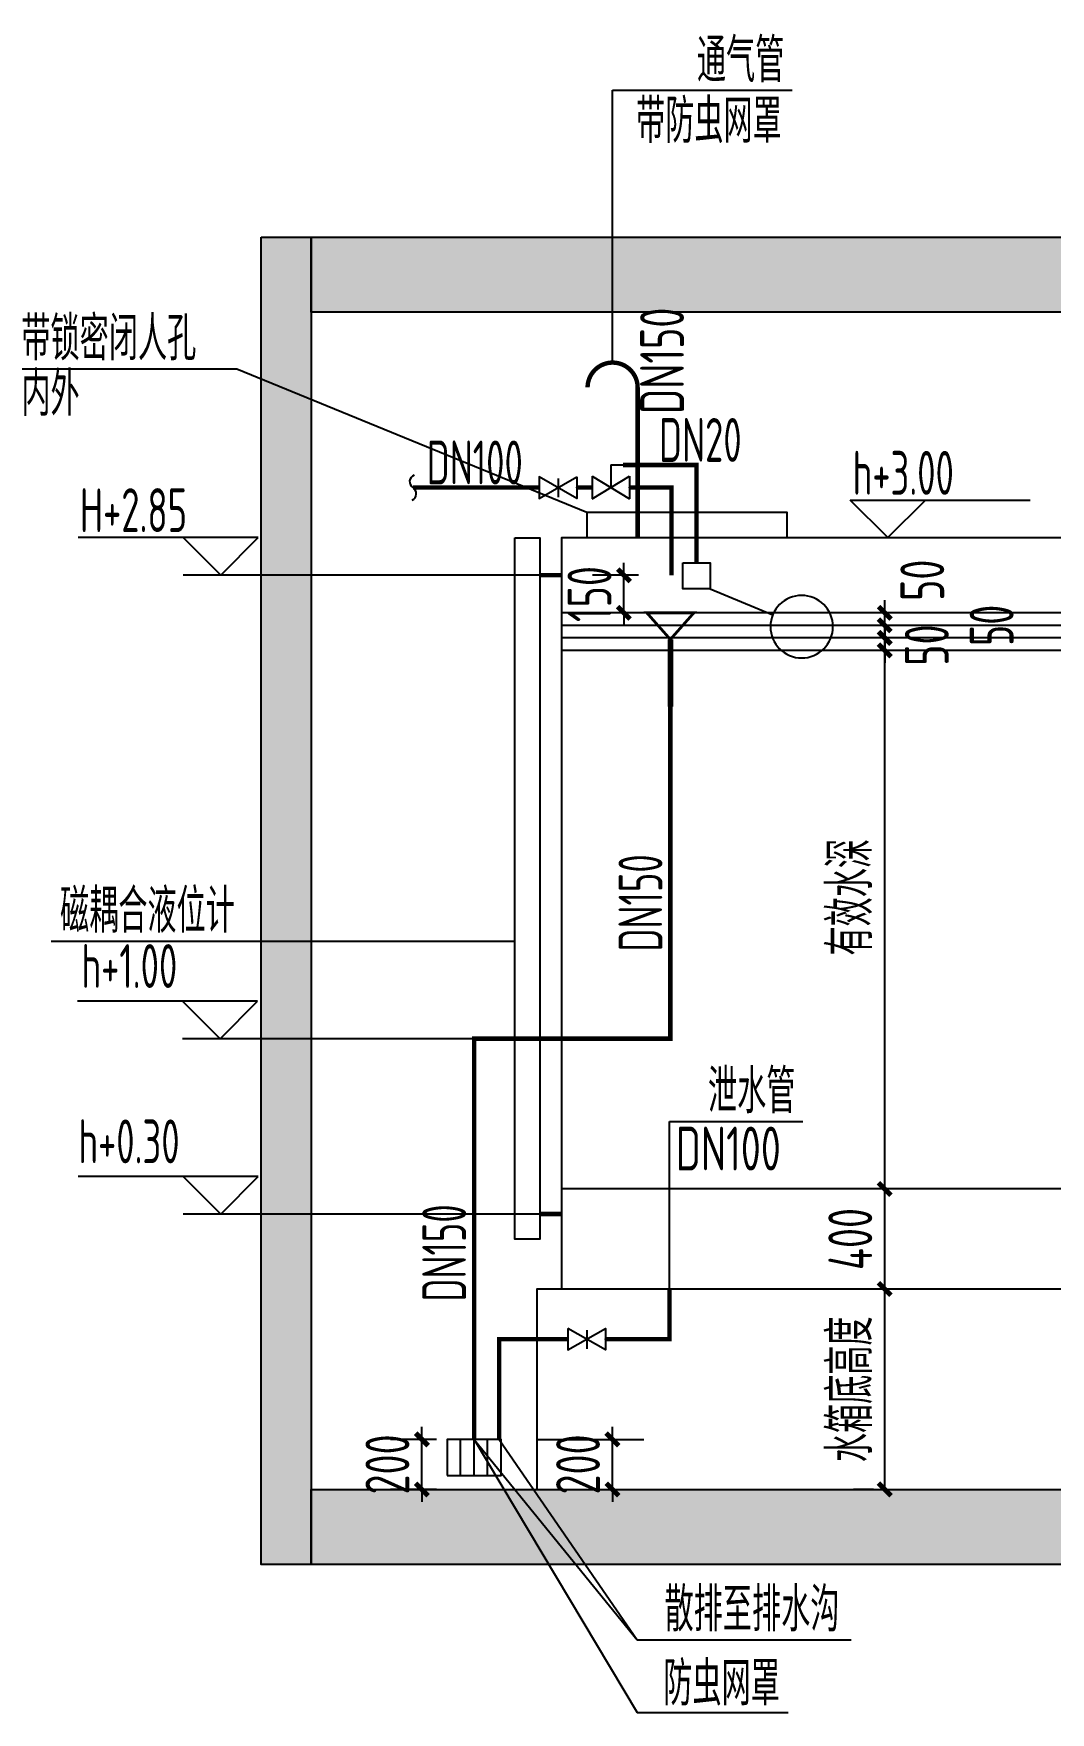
# Model space of a CAD drawing. Extents: x -84241 to 2571207, y -257003 to 1687411.
# Drawn here: x 161601 to 165661, y -104075 to -97372 of the extents above; entities that cross this region are included whole.
import ezdxf

# ---------------------------------------------------------------- set-up
doc = ezdxf.new("R2010")
doc.units = 0
doc.header["$LTSCALE"] = 1000
doc.linetypes.add('BORDER', pattern=[1.75, 0.5, -0.25, 0.5, -0.25, 0, -0.25])
doc.linetypes.add('CENTER2', pattern=[1.125, 0.75, -0.125, 0.125, -0.125])
doc.layers.get('0').update_dxf_attribs({"linetype": 'CONTINUOUS'})
doc.layers.get('Defpoints').update_dxf_attribs({"linetype": 'CONTINUOUS'})
for name, color, linetype in [('W-DRAI-DIMS', 51, 'CONTINUOUS'), ('W-DRAI-EQPM', 50, 'CONTINUOUS'), ('W-DRAI-VENT-PIPE', 5, 'CENTER2'), ('W-DRAI-WAST-PIPE', 4, 'BORDER'), ('W-EQPM', 40, 'CONTINUOUS'), ('W-WSUP-COOL-PIPE', 3, 'CONTINUOUS'), ('W-WSUP-DIMS', 41, 'CONTINUOUS'), ('W-WSUP-EQPM', 40, 'CONTINUOUS'), ('W-WSUP-NOTE', 40, 'CONTINUOUS')]:
    doc.layers.add(name, color=color, linetype=linetype)
doc.styles.add('_TWT_DIM_ELE', font='Tssdeng.shx', dxfattribs={"width": 0.8, "height": 3.5, "bigfont": 'Tssdchn.shx'})
doc.styles.add('_TWT_PIPEDN', font='TSSDENG', dxfattribs={"width": 0.8, "height": 3.5, "bigfont": 'TSSDCHN'})
doc.styles.get("Standard").update_dxf_attribs({"font": 'GBENOR', "bigfont": 'GBCBIG'})
doc.styles.add('TH-STYLE3', font='tssdeng.shx', dxfattribs={"width": 0.7, "bigfont": 'tssdchn.shx'})
doc.styles.add('TH-STYLE3_T3', font='tssdeng.shx', dxfattribs={"width": 0.7, "bigfont": 'tssdchn.shx'})
doc.dimstyles.new('TH-STYLE3&&50', dxfattribs={"dimtxt": 175, "dimasz": 50, "dimexe": 125, "dimexo": 150, "dimgap": 50, "dimtad": 1, "dimdec": 0, "dimzin": 0, "dimdsep": 46, "dimtxsty": 'TH-STYLE3_T3', "dimblk": 'ARCHTICK', "dimcen": 0.09, "dimclrt": 7, "dimazin": 2, "dimtfac": 1, "dimtdec": 0, "dimtix": 1, "dimtmove": 2, "dimatfit": 3, "dimfxl": 50, "dimtolj": 1, "dimtzin": 0, "dimarcsym": 0})

# ---------------------------------------------------------------- blocks, each defined once
blk = doc.blocks.new('$ATTACHMENT$00000068')
at = {"const_width": 15}
blk.add_lwpolyline([(-125, 500), (125, 500), (0, 358.6)], close=True, dxfattribs=at)
at = {"const_width": 30}
blk.add_lwpolyline([(0, 358.6), (0, 0)], dxfattribs=at)
for tag in ['UNIT', 'WHAT', 'SPEC']:
    blk.add_attdef(tag, (0, 0), '', height=0.001)
blk = doc.blocks.new('$VALVE$00000296')
for points in [[(-125, 72), (-125, -72), (125, 72), (125, -72), (-125, 72)], [(0, 60), (0, -64)]]:
    blk.add_lwpolyline(points)
for p in [(-125, 0), (125, 0)]:
    blk.add_point(p)
blk = doc.blocks.new('A$C54A40646')
for p, q in [((-37.5, -50), (-37.5, 50)), ((0, -50), (0, 50)), ((37.5, -50), (37.5, 50))]:
    blk.add_line(p, q)
blk.add_lwpolyline([(-75, -50), (75, -50), (75, 50), (-75, 50)], close=True)
blk = doc.blocks.new('_ArchTick')
at = {"color": 0, "linetype": 'ByBlock', "const_width": 0.4}
blk.add_lwpolyline([(-0.5, -0.5), (0.5, 0.5)], dxfattribs=at)
blk = doc.blocks.new('*D790')
at = {"layer": 'Defpoints', "color": 0, "transparency": 16777216}
for p in [(1448.3, 3949.7), (1656.5, 3949.7), (1656.5, 3799.7)]:
    blk.add_point(p, dxfattribs=at)
at = {"layer": 'W-WSUP-DIMS', "color": 0, "lineweight": -2, "transparency": 16777216}
for p, q in [((1448.3, 3949.7), (1448.3, 3999.7)), ((1506.5, 3949.7), (1323.3, 3949.7)), ((1448.3, 3799.7), (1448.3, 3949.7)), ((1506.5, 3799.7), (1323.3, 3799.7)), ((1448.3, 3799.7), (1448.3, 3749.7))]:
    blk.add_line(p, q, dxfattribs=at)
at = {"layer": 'W-WSUP-DIMS', "color": 0, "lineweight": -2, "transparency": 16777216, "xscale": 50, "yscale": 50, "zscale": 50}
for p, rotation in [((1448.3, 3949.7), 270), ((1448.3, 3799.7), 90)]:
    blk.add_blockref('_ArchTick', p, dxfattribs=dict(at, rotation=rotation))
at = {"layer": 'W-WSUP-DIMS', "color": 7, "transparency": 16777216, "insert": (1310.8, 3874.7), "char_height": 175, "attachment_point": 5, "rotation": 90, "style": 'TH-STYLE3_T3'}
blk.add_mtext('\\A1;150', dxfattribs=at)
blk = doc.blocks.new('*D791')
at = {"layer": 'Defpoints', "color": 0, "transparency": 16777216}
for p in [(2489.5, 3799.7), (2595, 3799.7), (2595, 3749.7)]:
    blk.add_point(p, dxfattribs=at)
at = {"layer": 'W-WSUP-DIMS', "color": 0, "lineweight": -2, "transparency": 16777216}
for p, q in [((2489.5, 3799.7), (2489.5, 3849.7)), ((2445, 3799.7), (2364.5, 3799.7)), ((2489.5, 3749.7), (2489.5, 3799.7)), ((2445, 3749.7), (2364.5, 3749.7)), ((2489.5, 3749.7), (2489.5, 3699.7))]:
    blk.add_line(p, q, dxfattribs=at)
at = {"layer": 'W-WSUP-DIMS', "color": 0, "lineweight": -2, "transparency": 16777216, "xscale": 50, "yscale": 50, "zscale": 50}
for p, rotation in [((2489.5, 3799.7), 270), ((2489.5, 3749.7), 90)]:
    blk.add_blockref('_ArchTick', p, dxfattribs=dict(at, rotation=rotation))
at = {"layer": 'W-WSUP-DIMS', "color": 7, "transparency": 16777216, "insert": (2639.4, 3929.8), "char_height": 175, "attachment_point": 5, "rotation": 90, "style": 'TH-STYLE3_T3'}
blk.add_mtext('\\A1;50', dxfattribs=at)
blk = doc.blocks.new('*D792')
at = {"layer": 'Defpoints', "color": 0, "transparency": 16777216}
for p in [(2489.5, 3749.7), (2595, 3749.7), (2595, 3699.7)]:
    blk.add_point(p, dxfattribs=at)
at = {"layer": 'W-WSUP-DIMS', "color": 0, "lineweight": -2, "transparency": 16777216}
for p, q in [((2489.5, 3749.7), (2489.5, 3799.7)), ((2445, 3749.7), (2364.5, 3749.7)), ((2445, 3699.7), (2364.5, 3699.7)), ((2489.5, 3699.7), (2489.5, 3749.7)), ((2489.5, 3699.7), (2489.5, 3649.7))]:
    blk.add_line(p, q, dxfattribs=at)
at = {"layer": 'W-WSUP-DIMS', "color": 0, "lineweight": -2, "transparency": 16777216, "xscale": 50, "yscale": 50, "zscale": 50}
for p, rotation in [((2489.5, 3749.7), 270), ((2489.5, 3699.7), 90)]:
    blk.add_blockref('_ArchTick', p, dxfattribs=dict(at, rotation=rotation))
at = {"layer": 'W-WSUP-DIMS', "color": 7, "transparency": 16777216, "insert": (2916.3, 3749.7), "char_height": 175, "attachment_point": 5, "rotation": 90, "style": 'TH-STYLE3_T3'}
blk.add_mtext('\\A1;50', dxfattribs=at)
blk = doc.blocks.new('*D793')
at = {"layer": 'Defpoints', "color": 0, "transparency": 16777216}
for p in [(2489.5, 3699.7), (2595, 3699.7), (2595, 3649.7)]:
    blk.add_point(p, dxfattribs=at)
at = {"layer": 'W-WSUP-DIMS', "color": 0, "lineweight": -2, "transparency": 16777216}
for p, q in [((2445, 3699.7), (2364.5, 3699.7)), ((2489.5, 3699.7), (2489.5, 3749.7)), ((2489.5, 3649.7), (2489.5, 3699.7)), ((2445, 3649.7), (2364.5, 3649.7)), ((2489.5, 3649.7), (2489.5, 3599.7))]:
    blk.add_line(p, q, dxfattribs=at)
at = {"layer": 'W-WSUP-DIMS', "color": 0, "lineweight": -2, "transparency": 16777216, "xscale": 50, "yscale": 50, "zscale": 50}
for p, rotation in [((2489.5, 3699.7), 270), ((2489.5, 3649.7), 90)]:
    blk.add_blockref('_ArchTick', p, dxfattribs=dict(at, rotation=rotation))
at = {"layer": 'W-WSUP-DIMS', "color": 7, "transparency": 16777216, "insert": (2657.6, 3671), "char_height": 175, "attachment_point": 5, "rotation": 90, "style": 'TH-STYLE3_T3'}
blk.add_mtext('\\A1;50', dxfattribs=at)
blk = doc.blocks.new('*D794')
at = {"layer": 'Defpoints', "color": 0, "transparency": 16777216}
for p in [(2489.4, 1499.7), (2595, 1499.7), (2595, 1100)]:
    blk.add_point(p, dxfattribs=at)
at = {"layer": 'W-WSUP-DIMS', "color": 0, "lineweight": -2, "transparency": 16777216}
for p, q in [((2445, 1499.7), (2364.4, 1499.7)), ((2489.4, 1100), (2489.4, 1499.7)), ((2445, 1100), (2364.4, 1100))]:
    blk.add_line(p, q, dxfattribs=at)
at = {"layer": 'W-WSUP-DIMS', "color": 0, "lineweight": -2, "transparency": 16777216, "xscale": 50, "yscale": 50, "zscale": 50}
for p, rotation in [((2489.4, 1499.7), 90), ((2489.4, 1100), 270)]:
    blk.add_blockref('_ArchTick', p, dxfattribs=dict(at, rotation=rotation))
at = {"layer": 'W-WSUP-DIMS', "color": 7, "transparency": 16777216, "insert": (2351.9, 1299.8), "char_height": 175, "attachment_point": 5, "rotation": 90, "style": 'TH-STYLE3_T3'}
blk.add_mtext('\\A1;400', dxfattribs=at)
blk = doc.blocks.new('*D795')
at = {"layer": 'Defpoints', "color": 0, "transparency": 16777216}
for p in [(950, 500), (1402.5, 500), (950, 300)]:
    blk.add_point(p, dxfattribs=at)
at = {"layer": 'W-WSUP-DIMS', "color": 0, "lineweight": -2, "transparency": 16777216}
for p, q in [((1402.5, 500), (1402.5, 550)), ((1100, 500), (1527.5, 500)), ((1402.5, 300), (1402.5, 500)), ((1100, 300), (1527.5, 300)), ((1402.5, 300), (1402.5, 250))]:
    blk.add_line(p, q, dxfattribs=at)
at = {"layer": 'W-WSUP-DIMS', "color": 0, "lineweight": -2, "transparency": 16777216, "xscale": 50, "yscale": 50, "zscale": 50}
for p, rotation in [((1402.5, 500), 270), ((1402.5, 300), 90)]:
    blk.add_blockref('_ArchTick', p, dxfattribs=dict(at, rotation=rotation))
at = {"layer": 'W-WSUP-DIMS', "color": 7, "transparency": 16777216, "insert": (1265, 400), "char_height": 175, "attachment_point": 5, "rotation": 90, "style": 'TH-STYLE3_T3'}
blk.add_mtext('\\A1;200', dxfattribs=at)
blk = doc.blocks.new('*D796')
at = {"layer": 'Defpoints', "color": 0, "transparency": 16777216}
for p in [(641.6, 500), (850, 500), (850, 300)]:
    blk.add_point(p, dxfattribs=at)
at = {"layer": 'W-WSUP-DIMS', "color": 0, "lineweight": -2, "transparency": 16777216}
for p, q in [((641.6, 500), (641.6, 550)), ((700, 500), (516.6, 500)), ((641.6, 300), (641.6, 500)), ((700, 300), (516.6, 300)), ((641.6, 300), (641.6, 250))]:
    blk.add_line(p, q, dxfattribs=at)
at = {"layer": 'W-WSUP-DIMS', "color": 0, "lineweight": -2, "transparency": 16777216, "xscale": 50, "yscale": 50, "zscale": 50}
for p, rotation in [((641.6, 500), 270), ((641.6, 300), 90)]:
    blk.add_blockref('_ArchTick', p, dxfattribs=dict(at, rotation=rotation))
at = {"layer": 'W-WSUP-DIMS', "color": 7, "transparency": 16777216, "insert": (504.1, 400), "char_height": 175, "attachment_point": 5, "rotation": 90, "style": 'TH-STYLE3_T3'}
blk.add_mtext('\\A1;200', dxfattribs=at)
blk = doc.blocks.new('*D797')
at = {"layer": 'Defpoints', "color": 0, "transparency": 16777216}
for p in [(2489.4, 3649.7), (2595, 3649.7), (2595, 1499.7)]:
    blk.add_point(p, dxfattribs=at)
at = {"layer": 'W-WSUP-DIMS', "color": 0, "lineweight": -2, "transparency": 16777216}
for p, q in [((2445, 3649.7), (2364.4, 3649.7)), ((2489.4, 1499.7), (2489.4, 3649.7)), ((2445, 1499.7), (2364.4, 1499.7))]:
    blk.add_line(p, q, dxfattribs=at)
at = {"layer": 'W-WSUP-DIMS', "color": 0, "lineweight": -2, "transparency": 16777216, "xscale": 50, "yscale": 50, "zscale": 50}
for p, rotation in [((2489.4, 3649.7), 90), ((2489.4, 1499.7), 270)]:
    blk.add_blockref('_ArchTick', p, dxfattribs=dict(at, rotation=rotation))
at = {"layer": 'W-WSUP-DIMS', "color": 7, "transparency": 16777216, "insert": (2351.8, 2664.5), "char_height": 175, "attachment_point": 5, "rotation": 90, "style": 'TH-STYLE3_T3'}
blk.add_mtext('\\A1;有效水深', dxfattribs=at)
blk = doc.blocks.new('*D798')
at = {"layer": 'Defpoints', "color": 0, "transparency": 16777216}
for p in [(2489.4, 1100), (2595, 1100), (2595, 300)]:
    blk.add_point(p, dxfattribs=at)
at = {"layer": 'W-WSUP-DIMS', "color": 0, "lineweight": -2, "transparency": 16777216}
for p, q in [((2445, 1100), (2364.4, 1100)), ((2489.4, 300), (2489.4, 1100)), ((2445, 300), (2364.4, 300))]:
    blk.add_line(p, q, dxfattribs=at)
at = {"layer": 'W-WSUP-DIMS', "color": 0, "lineweight": -2, "transparency": 16777216, "xscale": 50, "yscale": 50, "zscale": 50}
for p, rotation in [((2489.4, 1100), 90), ((2489.4, 300), 270)]:
    blk.add_blockref('_ArchTick', p, dxfattribs=dict(at, rotation=rotation))
at = {"layer": 'W-WSUP-DIMS', "color": 7, "transparency": 16777216, "insert": (2351.9, 700), "char_height": 175, "attachment_point": 5, "rotation": 90, "style": 'TH-STYLE3_T3'}
blk.add_mtext('\\A1;水箱底高度', dxfattribs=at)
blk = doc.blocks.new('$TwtSys$00000132')
at = {"elevation": 0}
blk.add_lwpolyline([(7, -101, -0.575183), (0, 0, 0.604745), (-11, 101, 16.924828)], format="xyb", dxfattribs=at)
blk = doc.blocks.new('$EVALVE$00000064')
for p, q in [((0, 150), (80, 150)), ((0, 150), (0, 0)), ((-125, -75), (125, 75)), ((-125, 75), (125, -75)), ((-125, 75), (-125, -75)), ((125, 75), (125, -75))]:
    blk.add_line(p, q)
for p in [(-125, 0), (125, 0)]:
    blk.add_point(p)
blk = doc.blocks.new('$EVALVE$00000070')
for p in [(-125, 0), (125, 0)]:
    blk.add_point(p)
blk.add_blockref('$EVALVE$00000064', (0, 0))
blk = doc.blocks.new('A$C73D76DE0')
blk.add_line((-54.1, -104), (-304.4, -207.7))
blk.add_lwpolyline([(54.1, 0), (-54.1, 0), (-54.1, -104), (54.1, -104)], close=True)
blk.add_circle((-419.8, -255.5), 125)
blk = doc.blocks.new('进水管组件')
at = {"layer": 'W-DRAI-VENT-PIPE', "ltscale": 30, "const_width": 17.5}
blk.add_lwpolyline([(203.1, 0), (203.1, 597.7, 1), (3.1, 600)], format="xyb", dxfattribs=at)
at = {"layer": 'W-EQPM'}
blk.add_lwpolyline([(0, 0), (800, 0), (800, 100), (0, 100)], close=True, dxfattribs=at)
at = {"layer": 'W-WSUP-COOL-PIPE', "const_width": 17.5}
for points in [[(143.9, 290), (438.1, 290), (438.1, -100)], [(-693.4, 200), (-189.6, 200)], [(-39.6, 200), (20.9, 200)], [(170.9, 200), (338.1, 200), (338.1, -150.3)]]:
    blk.add_lwpolyline(points, dxfattribs=at)
at = {"layer": 'W-WSUP-DIMS'}
for p, q in [((103.1, 698.9), (103.1, 1786.1)), ((103.1, 1786.1), (819.9, 1786.1)), ((-1396.9, 672.7), (-2292.4, 672.7)), ((0, 100), (-1396.9, 672.7))]:
    blk.add_line(p, q, dxfattribs=at)
at = {"layer": 'W-WSUP-EQPM', "xscale": -0.6, "yscale": -0.6, "zscale": 0.6, "rotation": 180}
blk.add_blockref('$EVALVE$00000070', (95.9, 200), dxfattribs=at)
at = {"layer": 'W-WSUP-EQPM'}
for name, p, xscale, yscale, zscale in [('$TwtSys$00000132', (-693.4, 200), -0.5, 0.5, 0.5), ('$VALVE$00000296', (-114.6, 200), -0.6, 0.6, 0.6)]:
    blk.add_blockref(name, p, dxfattribs=dict(at, xscale=xscale, yscale=yscale, zscale=zscale))
at = {"layer": 'W-WSUP-EQPM', "xscale": -1, "rotation": 1.304527693868351e-05}
blk.add_blockref('A$C73D76DE0', (438.1, -100), dxfattribs=at)
at = {"layer": 'W-WSUP-DIMS', "color": 7, "style": 'TH-STYLE3', "width": 0.7}
for s, p in [('通气管', (439.6, 1818.3)), ('带防虫网罩', (196.5, 1576.1)), ('带锁密闭人孔', (-2257.4, 707.7)), ('内外', (-2257.4, 486.5))]:
    blk.add_text(s, height=175, dxfattribs=at).set_placement(p)
at = {"layer": 'W-WSUP-DIMS', "style": '_TWT_PIPEDN', "width": 0.64}
blk.add_text('DN20', height=175, dxfattribs=at).set_placement((288.2, 302.5))
blk.add_attdef('水箱进水管管径', (-639.1, 212.5), '', height=175, dxfattribs=at)
at = {"layer": 'W-WSUP-NOTE', "style": 'TH-STYLE3', "width": 0.7}
blk.add_text('DN150', height=175, rotation=89.99999, dxfattribs=at).set_placement((388, 493.6))
blk = doc.blocks.new('液位计低位')
at = {"layer": 'W-WSUP-DIMS'}
for p, q in [((-1124.4, 150), (-1843, 150)), ((-1274.4, 0), (-1424.4, 150)), ((0, 0), (-1424.4, 0))]:
    blk.add_line(p, q, dxfattribs=at)
at = {"layer": 'W-WSUP-DIMS', "color": 7, "style": '_TWT_DIM_ELE', "width": 0.64}
blk.add_text('h+0.30', height=175, dxfattribs=at).set_placement((-1843, 202.5))
blk = doc.blocks.new('液位计高位')
at = {"layer": 'W-WSUP-DIMS'}
for p, q in [((-1124.4, 150), (-1843, 150)), ((-1274.4, 0), (-1424.4, 150)), ((-1274.4, 0), (-1124.4, 150)), ((0, 0), (-1424.4, 0))]:
    blk.add_line(p, q, dxfattribs=at)
at = {"layer": 'W-WSUP-DIMS', "style": '_TWT_PIPEDN', "width": 0.64}
blk.add_attdef('液位计高位', (-1836.7, 172.1), '', height=175, dxfattribs=at)
blk = doc.blocks.new('溢流横管高度')
at = {"layer": 'W-WSUP-DIMS'}
for p, q in [((-864.1, 150), (-1582.7, 150)), ((-1014.1, 0), (-1164.1, 150)), ((-1014.1, 0), (-864.1, 150)), ((0, 0), (-1164.1, 0))]:
    blk.add_line(p, q, dxfattribs=at)
at = {"layer": 'W-WSUP-DIMS', "color": 7, "style": '_TWT_DIM_ELE', "width": 0.64}
blk.add_text('h+1.00', height=175, dxfattribs=at).set_placement((-1567.7, 202.5))
blk = doc.blocks.new('磁耦合液位计')
at = {"layer": 'W-DRAI-DIMS'}
blk.add_line((0, 0), (-1851, 0), dxfattribs=at)
at = {"layer": 'W-DRAI-DIMS', "color": 7, "style": 'TH-STYLE3', "width": 0.7}
blk.add_text('磁耦合液位计', height=175, dxfattribs=at).set_placement((-1816, 35))
blk = doc.blocks.new('水箱顶高度')
at = {"layer": 'W-WSUP-DIMS'}
for p, q in [((218, 0), (68, 150)), ((68, 150), (786.6, 150)), ((218, 0), (368, 150)), ((0, 0), (368, 0))]:
    blk.add_line(p, q, dxfattribs=at)
at = {"layer": 'W-WSUP-DIMS', "style": '_TWT_PIPEDN', "width": 0.64}
blk.add_attdef('水箱顶高度', (77.4, 171.1), '', height=175, dxfattribs=at)
blk = doc.blocks.new('生活泵房剖面')
h = blk.add_hatch()
h.set_pattern_fill('钢筋混凝土', color=8, scale=50)
h.set_pattern_definition([(45, (-977983.72, -771734.12), (-88.388348, 88.388348), []), (50, (-977983.72, -771734.12), (358.63009, -31.37607), [37.5, -412.5]), (355, (-977983.72, -771734.12), (-69.37567, 376.09607), [30, -330]), (100.4514, (-977953.83, -771736.74), (289.25469, 344.71977), [31.8701, -350.57106]), (46.1842, (-977983.7, -771634.1), (533.62052, -82.7595), [56.25, -618.75]), (96.6356, (-977939.25, -771641), (467.33135, 487.05894), [47.80514, -525.8565]), (351.1842, (-977983.7, -771634.1), (467.33097, 487.0593), [45, -495]), (21, (-977933.72, -771659.12), (298.453526, -201.309445), [37.5, -412.5]), (326, (-977933.72, -771659.12), (121.65767, 362.57502), [30, -330]), (71.4514, (-977908.85, -771675.9), (420.11131, 161.26525), [31.8701, -350.57106]), (37.5, (-977983.72, -771734.12), (6.079928, 166.446927), [0, -326, 0, -335, 0, -331.25]), (7.5, (-977983.72, -771734.12), (131.534769, 197.205856), [0, -191, 0, -318.5, 0, -126.25]), (327.5, (-978095.22, -771734.12), (266.911218, -11.277436), [0, -125, 0, -390, 0, -517.5]), (317.5, (-978145.22, -771734.12), (291.593085, 50.05249), [0, -162.5, 0, -259, 0, -367.5])])
h.paths.add_polyline_path([(200, 5300), (9800, 5300), (9800, 5000), (200, 5000)])
h.paths.add_polyline_path([(0, 5300), (200, 5300), (200, 0), (0, 0)])
h.paths.add_polyline_path([(200, 300), (9800, 300), (9800, 0), (200, 0)])
h.paths.add_polyline_path([(9800, 5300), (10000, 5300), (10000, 0), (9800, 0)])
at = {"color": 8}
for points in [[(0, 5300), (200, 5300), (200, 0), (0, 0)], [(200, 5300), (9800, 5300), (9800, 5000), (200, 5000)], [(200, 300), (9800, 300), (9800, 0), (200, 0)]]:
    blk.add_lwpolyline(points, close=True, dxfattribs=at)
at = {"layer": 'W-DRAI-DIMS'}
for p, q in [((850, 500), (1501, -300.3)), ((850, 500), (1501, -590.1)), ((950, 500), (1501, -300.3)), ((1501, -300.3), (2355.3, -300.3)), ((1501, -590.1), (2104.2, -590.1))]:
    blk.add_line(p, q, dxfattribs=at)
at = {"layer": 'W-DRAI-WAST-PIPE', "ltscale": 30, "const_width": 17.5}
for points in [[(1633.6, 3424.7), (1633.6, 2099.7), (850, 2099.7), (850, 500)], [(1630, 1100), (1630, 900), (1374.5, 900)], [(1224.5, 900), (950, 900), (950, 500)]]:
    blk.add_lwpolyline(points, dxfattribs=at)
at = {"layer": 'W-EQPM'}
blk.add_lwpolyline([(5300, 300), (5300, 1100), (1100, 1100), (1100, 300)], close=True, dxfattribs=at)
at = {"layer": 'W-WSUP-COOL-PIPE', "const_width": 17.5}
for points in [[(1200, 3950), (1113, 3950)], [(1113, 1399.7), (1200, 1399.7)]]:
    blk.add_lwpolyline(points, dxfattribs=at)
at = {"layer": 'W-WSUP-DIMS'}
for p, q in [((5200, 3799.7), (1200, 3799.7)), ((5200, 3749.7), (1200, 3749.7)), ((5200, 3699.7), (1200, 3699.7)), ((5200, 3649.7), (1200, 3649.7)), ((1630, 1100), (1630, 1768.6)), ((1630, 1768.6), (2162.1, 1768.6)), ((-161.4, 1399.7), (-11.4, 1549.7)), ((5200, 1499.7), (1200, 1499.7)), ((2445, 1499.7), (2364.4, 1499.7))]:
    blk.add_line(p, q, dxfattribs=at)
at = {"layer": 'W-WSUP-EQPM'}
blk.add_lwpolyline([(5100, 4100), (5200, 4100), (5200, 1100), (1200, 1100), (1200, 4100), (5100, 4100)], dxfattribs=at)
at = {"layer": 'W-WSUP-NOTE'}
blk.add_lwpolyline([(1013, 4099.7), (1113, 4099.7), (1113, 1299.7), (1013, 1299.7)], close=True, dxfattribs=at)
for name, p, values in [('进水管组件', (1300, 4100), {'水箱进水管管径': 'DN100'}), ('水箱顶高度', (2283.6, 4100), {'水箱顶高度': 'h+3.00'}), ('液位计高位', (1113, 3950), {'液位计高位': 'H+2.85'})]:
    blk.add_blockref(name, p).add_auto_attribs(values)
for name, p in [('磁耦合液位计', (1013, 2487.3)), ('溢流横管高度', (850, 2099.7)), ('液位计低位', (1113, 1399.7))]:
    blk.add_blockref(name, p)
at = {"layer": 'W-DRAI-EQPM', "xscale": -0.6, "yscale": -0.6, "zscale": 0.6, "rotation": 180.0000034946824}
blk.add_blockref('$VALVE$00000296', (1299.5, 900), dxfattribs=at)
at = {"layer": 'W-EQPM', "rotation": 359.9999869547231}
for name, p, xscale, yscale, zscale in [('$ATTACHMENT$00000068', (1633.6, 3424.7), 0.7500000000000001, 0.7500000000000001, 0.7500000000000001), ('A$C54A40646', (850, 428), 1.44, 1.44, 1.44)]:
    blk.add_blockref(name, p, dxfattribs=dict(at, xscale=xscale, yscale=yscale, zscale=zscale))
at = {"layer": 'W-WSUP-DIMS', "xscale": 50, "yscale": 50, "zscale": 50, "rotation": 270}
blk.add_blockref('_ArchTick', (2489.4, 1499.7), dxfattribs=at)
at = {"layer": 'W-DRAI-DIMS', "color": 7, "style": 'TH-STYLE3', "width": 0.7}
for s, p in [('散排至排水沟', (1610.4, -266.7)), ('防虫网罩', (1605.3, -562))]:
    blk.add_text(s, height=175, dxfattribs=at).set_placement(p)
at = {"layer": 'W-WSUP-DIMS', "color": 7, "style": 'TH-STYLE3', "width": 0.7}
blk.add_text('泄水管', height=175, dxfattribs=at).set_placement((1783.7, 1802.3))
at = {"layer": 'W-WSUP-DIMS', "style": '_TWT_PIPEDN', "width": 0.64}
for tag, p in [('溢流管管径1', (1601.8, 2447.5)), ('溢流管管径', (818.2, 1050))]:
    blk.add_attdef(tag, p, '', height=175, rotation=90, dxfattribs=at)
at = {"layer": 'W-WSUP-DIMS', "color": 7, "style": 'TH-STYLE3', "width": 0.7}
blk.add_attdef('泄水管管径', (1655, 1573.4), '', height=175, dxfattribs=at)
at = {"layer": 'W-WSUP-DIMS'}
for p1, p2, distance, picture, middle in [((1656.5, 3799.7), (1656.5, 3949.7), 208.2, '*D790', (1310.8, 3874.7)), ((2595, 1100), (2595, 1499.7), 105.5, '*D794', (2351.9, 1299.8)), ((850, 300), (850, 500), 208.4, '*D796', (504.1, 400)), ((950, 300), (950, 500), -452.5, '*D795', (1265, 400))]:
    dim = blk.add_aligned_dim(p1=p1, p2=p2, distance=distance, dimstyle='TH-STYLE3&&50', dxfattribs=at)
    dim.commit()
    dim.dimension.update_dxf_attribs({"geometry": picture, "text_midpoint": middle})
for base, p1, p2, picture, middle in [((2489.4, 3799.7), (2595, 3749.7), (2595, 3799.7), '*D791', (2639.4, 3929.8)), ((2489.4, 3749.7), (2595, 3699.7), (2595, 3749.7), '*D792', (2916.3, 3749.7))]:
    dim = blk.add_linear_dim(base=base, p1=p1, p2=p2, angle=89.99999, dimstyle='TH-STYLE3&&50', dxfattribs=at)
    dim.commit()
    dim.dimension.update_dxf_attribs({"geometry": picture, "text_midpoint": middle, "dimtype": 161})
for base, p1, p2, angle, text, picture, middle in [((2489.4, 3699.7), (2595, 3649.7), (2595, 3699.7), 89.99999, '50', '*D793', (2657.6, 3671)), ((2489.4, 3649.7), (2595, 1499.7), (2595, 3649.7), 90, '有效水深', '*D797', (2351.8, 2664.5))]:
    dim = blk.add_linear_dim(base=base, p1=p1, p2=p2, angle=angle, text=text, dimstyle='TH-STYLE3&&50', dxfattribs=at)
    dim.commit()
    dim.dimension.update_dxf_attribs({"geometry": picture, "text_midpoint": middle, "dimtype": 161})
dim = blk.add_aligned_dim(p1=(2595, 300), p2=(2595, 1100), distance=105.5, text='水箱底高度', dimstyle='TH-STYLE3&&50', dxfattribs=at)
dim.commit()
dim.dimension.update_dxf_attribs({"geometry": '*D798', "text_midpoint": (2351.9, 700)})

msp = doc.modelspace()

# ---------------------------------------------------------------- block references
msp.add_blockref('生活泵房剖面', (162510.034, -103484.4186, -2.9649)).add_auto_attribs({'溢流管管径1': 'DN150', '溢流管管径': 'DN150', '泄水管管径': 'DN100'})

doc.saveas('drawing.dxf')
